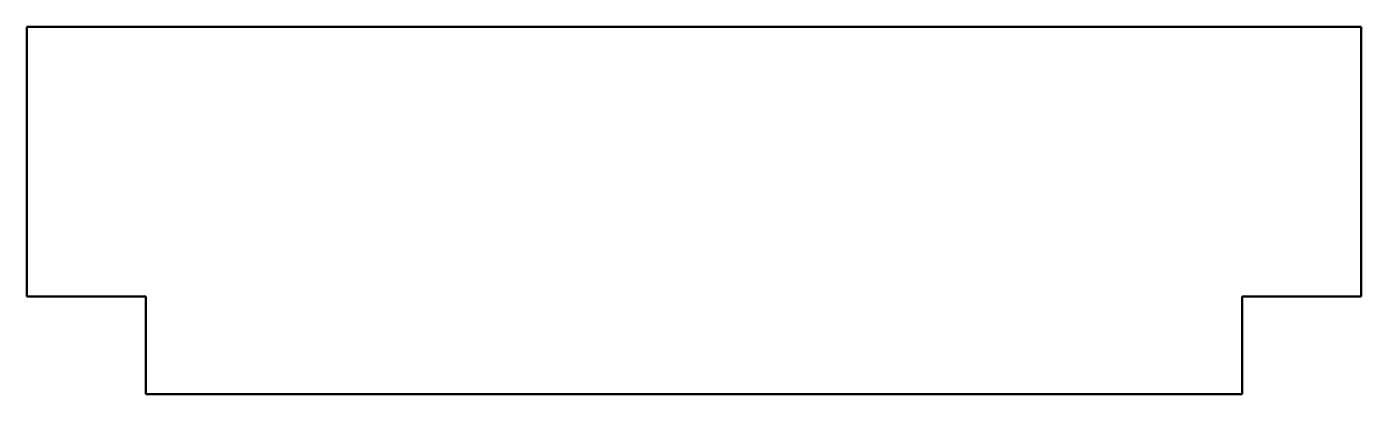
# Model space of a CAD drawing. Header units: millimetres. Extents: x 198 to 396, y 183 to 237.
import ezdxf

# ---------------------------------------------------------------- set-up
doc = ezdxf.new("R2010")
doc.units = ezdxf.units.MM
doc.layers.add('Visible (ISO)', color=7, linetype='Continuous', lineweight=50)

msp = doc.modelspace()

# ---------------------------------------------------------------- linework, layer by layer
at = {"layer": 'Visible (ISO)'}
for p, q in [((198, 237.25), (198, 197.25)), ((396, 237.25), (198, 237.25)), ((396, 197.25), (396, 237.25)), ((198, 197.25), (215.7, 197.25)), ((215.7, 197.25), (215.7, 182.75)), ((378.3, 197.25), (396, 197.25)), ((378.3, 182.75), (378.3, 197.25)), ((215.7, 182.75), (378.3, 182.75))]:
    msp.add_line(p, q, dxfattribs=at)

doc.saveas('drawing.dxf')
